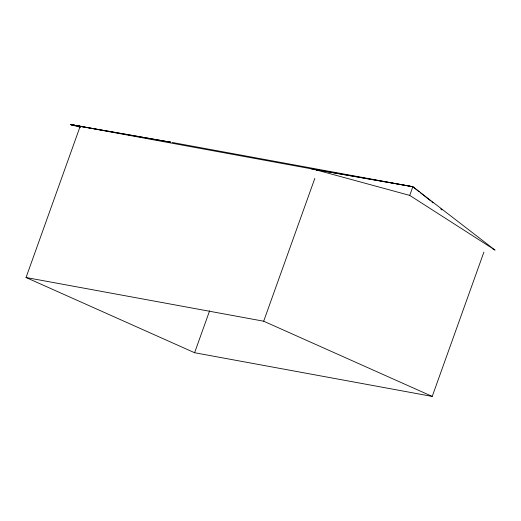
<?xml version="1.0" encoding="UTF-8"?>
<svg xmlns="http://www.w3.org/2000/svg" width="521" height="521" viewBox="0 0 521 521"><rect width="100%" height="100%" fill="white"/><g stroke="black" fill="none" stroke-linecap="round" stroke-linejoin="round"><path stroke-width="0.78" d="M483.905 252.086L432.228 396.422L194.594 352.724L26.05 277.517L80.188 126.303L82.448 126.701L70.504 124.578L80.677 127.345M194.594 352.724L209.631 310.724M26.05 277.517L263.685 321.21L314.821 178.403M311.206 168.837L412.847 186.713L494.95 250.028L409.734 195.401L412.847 186.713L172.145 142.454M409.734 195.401L314.267 169.403L317.823 170.002L73.565 125.144M169.078 141.888L170.614 142.174L70.504 124.578L80.188 126.303M314.267 169.403L412.847 186.713L419.184 191.761M170.614 142.174L70.504 124.578L82.448 126.701M263.685 321.21L432.228 396.422M492.312 248.55L494.95 250.028M420.454 192.77L430.593 200.839M431.857 201.842L433.127 202.851M440.733 208.908L442.003 209.911"/></g></svg>
